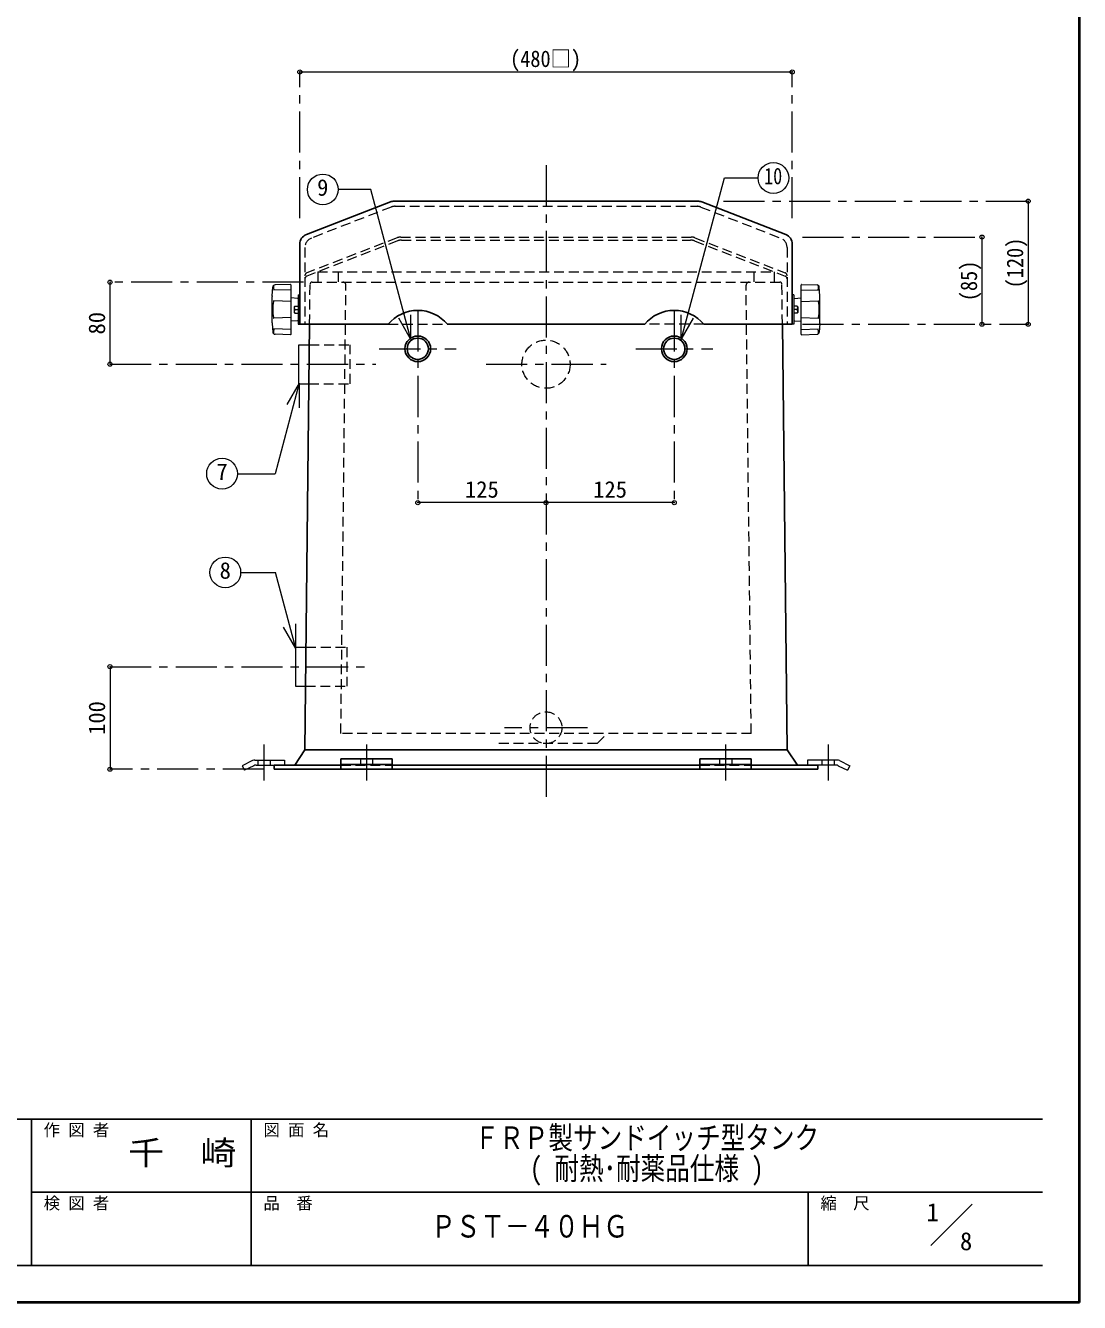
# Model space of a CAD drawing. Units: millimetres at full size, sheet at 1:8. Extents: x -1668 to 1572, y -1121 to 1127.
# Drawn here: x 545 to 1572, y -1121 to 124 of the extents above; entities that cross this region are included whole.
import ezdxf
from ezdxf.enums import TextEntityAlignment as Align

# ---------------------------------------------------------------- set-up
doc = ezdxf.new("R2010")
doc.units = ezdxf.units.MM
doc.header["$LTSCALE"] = 8
doc.header["$PDMODE"] = 32
doc.header["$PDSIZE"] = 4
doc.linetypes.add('CHAIN1', pattern=[8, 5, -1, 1, -1])
doc.linetypes.add('DASHED1', pattern=[1.8, 1.2, -0.6])
doc.layers.add('0-0_ﾚｲﾔ1', color=7, linetype='Continuous', lineweight=18)
doc.styles.add('ＭＳ ゴシック', font='')
doc.styles.get('ＭＳ ゴシック').set_extended_font_data('MS Gothic')

msp = doc.modelspace()

# ---------------------------------------------------------------- linework, layer by layer
at = {"layer": '0-0_ﾚｲﾔ1', "color": 1, "lineweight": 40}
for q in [(1572.491, 1126.669), (-1667.509, -1121.331)]:
    msp.add_line((1572.491, -1121.331), q, dxfattribs=at)
at = {"layer": '0-0_ﾚｲﾔ1', "color": 4, "lineweight": 9}
for p, q in [((812.491, 78.669), (1292.491, 78.669)), ((1522.491, -47.353), (1522.491, -167.353)), ((1477.491, -82.353), (1477.491, -167.353)), ((627.491, -206.331), (627.491, -126.331)), ((1052.491, -341.331), (927.491, -341.331)), ((1177.491, -341.331), (1052.491, -341.331)), ((808.23, -482.331), (818.579, -482.331)), ((808.23, -482.331), (808.23, -520.331)), ((627.491, -501.331), (627.491, -601.331)), ((808.23, -520.331), (818.162, -520.331))]:
    msp.add_line(p, q, dxfattribs=at)
at = {"layer": '0-0_ﾚｲﾔ1', "color": 4, "linetype": 'CHAIN1', "lineweight": 9}
for p, q in [((812.491, -64.011), (812.491, 78.669)), ((1292.491, -64.011), (1292.491, 78.669)), ((1052.491, -12.353), (1052.491, -636.331)), ((1225.369, -47.353), (1522.491, -47.353)), ((1302.491, -82.353), (1477.491, -82.353)), ((816.104, -126.331), (627.491, -126.331)), ((927.491, -153.831), (927.491, -341.331)), ((1177.491, -153.831), (1177.491, -341.331)), ((1302.491, -167.353), (1522.491, -167.353)), ((889.991, -191.331), (964.991, -191.331)), ((1139.991, -191.331), (1214.991, -191.331)), ((627.491, -206.331), (886.582, -206.331)), ((993.991, -206.331), (1110.991, -206.331)), ((627.491, -501.331), (883.23, -501.331)), ((1092.991, -560.831), (1011.991, -560.831)), ((777.491, -577.331), (777.491, -612.331)), ((877.491, -577.331), (877.491, -612.331)), ((1227.491, -577.331), (1227.491, -612.331)), ((1327.491, -577.331), (1327.491, -612.331)), ((777.491, -601.331), (627.491, -601.331))]:
    msp.add_line(p, q, dxfattribs=at)
at = {"layer": '0-0_ﾚｲﾔ1'}
for p, q in [((1184.123, -182.303), (1226.353, -24.699)), ((1226.353, -24.699), (1259.16, -24.699)), ((785.65, -139.624), (786.095, -131.187)), ((803.92, -133.713), (787.295, -134.268)), ((803.33, -128.538), (788.304, -129.023)), ((803.92, -177.025), (803.92, -129.11)), ((1301.063, -177.025), (1301.063, -129.11)), ((1301.063, -133.713), (1317.688, -134.268)), ((1301.653, -128.538), (1316.679, -129.023)), ((1319.333, -139.624), (1318.888, -131.187)), ((785.634, -165.909), (785.634, -140.226)), ((803.92, -145.234), (787.295, -144.68)), ((810.253, -142.167), (803.92, -141.639)), ((810.777, -138.782), (812.491, -138.782)), ((810.777, -138.782), (810.777, -167.353)), ((1294.206, -138.782), (1292.491, -138.782)), ((1294.206, -138.782), (1294.206, -167.353)), ((1294.73, -142.167), (1301.063, -141.639)), ((1301.063, -145.234), (1317.688, -144.68)), ((1319.348, -165.909), (1319.348, -140.226)), ((803.92, -160.901), (787.295, -161.455)), ((807.063, -150.384), (807.063, -155.751)), ((807.777, -149.639), (810.777, -149.639)), ((807.777, -153.067), (810.777, -153.067)), ((807.777, -156.496), (810.777, -156.496)), ((920.86, -182.303), (908.86, -161.518)), ((920.86, -182.303), (920.86, -158.303)), ((1184.123, -182.303), (1184.123, -158.303)), ((1184.123, -182.303), (1196.123, -161.518)), ((1297.206, -149.639), (1294.206, -149.639)), ((1297.206, -153.067), (1294.206, -153.067)), ((1297.206, -156.496), (1294.206, -156.496)), ((1297.92, -150.384), (1297.92, -155.751)), ((1301.063, -160.901), (1317.688, -161.455)), ((785.65, -166.511), (786.095, -174.948)), ((803.92, -172.421), (787.295, -171.867)), ((810.253, -163.968), (803.92, -164.496)), ((810.777, -167.353), (812.491, -167.353)), ((1294.206, -167.353), (1292.491, -167.353)), ((1294.73, -163.968), (1301.063, -164.496)), ((1301.063, -172.421), (1317.688, -171.867)), ((1319.333, -166.511), (1318.888, -174.948)), ((803.33, -177.596), (788.304, -177.112)), ((1301.653, -177.596), (1316.679, -177.112)), ((811.582, -225.331), (811.582, -187.331)), ((811.582, -187.331), (821.821, -187.331)), ((811.987, -224.781), (788.315, -313.124)), ((811.987, -224.781), (799.987, -245.566)), ((811.582, -225.331), (821.403, -225.331)), ((811.987, -224.781), (811.987, -248.781)), ((751.703, -313.124), (788.315, -313.124)), ((754.828, -409.38), (788.823, -409.38)), ((808.671, -483.454), (788.823, -409.38)), ((808.671, -483.454), (808.671, -459.454)), ((808.671, -483.454), (796.671, -462.669)), ((766.436, -592.859), (756.436, -597.859)), ((769.852, -597.331), (787.491, -597.331)), ((1335.131, -597.331), (1317.491, -597.331)), ((1338.547, -592.859), (1348.547, -597.859)), ((756.436, -597.859), (758.672, -602.331)), ((767.616, -597.859), (758.672, -602.331)), ((1337.367, -597.859), (1346.311, -602.331)), ((1348.547, -597.859), (1346.311, -602.331)), ((1427.514, -1065.737), (1467.92, -1025.331))]:
    msp.add_line(p, q, dxfattribs=at)
at = {"layer": '0-0_ﾚｲﾔ1', "color": 5, "lineweight": 25}
for p, q in [((900.743, -48.033), (818.867, -79.874)), ((904.367, -47.353), (1200.615, -47.353)), ((1204.24, -48.033), (1286.116, -79.874)), ((812.491, -89.194), (812.491, -167.353)), ((1292.491, -89.194), (1292.491, -167.353)), ((898.659, -167.353), (812.491, -167.353)), ((817.491, -582.331), (822.042, -167.353)), ((1148.659, -167.353), (956.324, -167.353)), ((1292.491, -167.353), (1206.324, -167.353)), ((1287.491, -582.331), (1282.941, -167.353)), ((817.491, -582.331), (807.491, -597.331)), ((817.491, -582.331), (1287.491, -582.331)), ((1287.491, -582.331), (1297.491, -597.331)), ((787.491, -597.331), (852.491, -597.331)), ((787.491, -597.331), (787.491, -601.331)), ((852.491, -591.331), (902.491, -591.331)), ((852.491, -591.331), (852.491, -601.331)), ((852.491, -596.859), (902.491, -596.859)), ((902.491, -591.331), (902.491, -601.331)), ((902.491, -597.331), (1202.491, -597.331)), ((1202.491, -591.331), (1252.491, -591.331)), ((1202.491, -591.331), (1202.491, -601.331)), ((1202.491, -596.859), (1252.491, -596.859)), ((1252.491, -591.331), (1252.491, -601.331)), ((1252.491, -597.331), (1317.491, -597.331)), ((1317.491, -597.331), (1317.491, -601.331)), ((787.491, -601.331), (1317.491, -601.331))]:
    msp.add_line(p, q, dxfattribs=at)
at = {"layer": '0-0_ﾚｲﾔ1', "linetype": 'DASHED1'}
for p, q in [((901.681, -53.033), (823.867, -83.294)), ((905.305, -52.353), (1199.677, -52.353)), ((1203.302, -53.033), (1281.116, -83.294)), ((907.309, -83.033), (819.404, -117.218)), ((907.872, -86.033), (819.404, -120.437)), ((910.933, -82.353), (1194.049, -82.353)), ((911.496, -85.353), (1193.486, -85.353)), ((1197.111, -86.033), (1285.579, -120.437)), ((1197.674, -83.033), (1285.579, -117.218)), ((817.491, -92.614), (817.491, -167.353)), ((1287.491, -92.614), (1287.491, -167.353)), ((829.963, -116.331), (1275.019, -116.331)), ((829.963, -116.331), (829.963, -126.331)), ((1275.019, -116.331), (1275.019, -126.331)), ((822.042, -167.353), (822.47, -128.309)), ((824.47, -126.331), (1280.513, -126.331)), ((852.491, -566.331), (857.457, -129.365)), ((1252.491, -566.331), (1247.526, -129.365)), ((1282.941, -167.353), (1282.513, -128.309)), ((1252.491, -566.331), (852.491, -566.331)), ((852.491, -596.331), (902.491, -596.331)), ((871.491, -591.331), (871.491, -596.331)), ((883.491, -591.331), (883.491, -596.331)), ((1202.491, -596.331), (1252.491, -596.331)), ((1221.491, -591.331), (1221.491, -596.331)), ((1233.491, -591.331), (1233.491, -596.331))]:
    msp.add_line(p, q, dxfattribs=at)
at = {"layer": '0-0_ﾚｲﾔ1', "color": 4, "linetype": 'DASHED1', "lineweight": 9}
for p, q in [((849.963, -116.331), (849.963, -126.331)), ((1255.019, -116.331), (1255.019, -126.331)), ((898.659, -167.353), (956.324, -167.353)), ((1206.324, -167.353), (1148.659, -167.353)), ((821.821, -187.331), (861.582, -187.331)), ((861.582, -225.331), (861.582, -187.331)), ((821.403, -225.331), (861.582, -225.331)), ((818.579, -482.331), (858.23, -482.331)), ((858.23, -482.331), (858.23, -520.331)), ((818.162, -520.331), (858.23, -520.331)), ((1102.491, -576.331), (1112.491, -566.331)), ((1102.491, -576.331), (1002.491, -576.331)), ((771.491, -592.331), (771.491, -597.331)), ((783.491, -592.331), (783.491, -597.331)), ((852.491, -597.331), (902.491, -597.331)), ((1202.491, -597.331), (1252.491, -597.331)), ((1321.491, -592.331), (1321.491, -597.331)), ((1333.491, -592.331), (1333.491, -597.331))]:
    msp.add_line(p, q, dxfattribs=at)
at = {"layer": '0-0_ﾚｲﾔ1', "color": 6, "lineweight": 25}
for p, q in [((-47.509, -942.474), (1536.491, -942.474)), ((550.777, -1085.331), (550.777, -942.474)), ((765.063, -1085.331), (765.063, -942.474)), ((550.777, -1013.902), (1536.491, -1013.902)), ((1307.92, -1085.331), (1307.92, -1013.902)), ((1536.491, -1085.331), (-47.509, -1085.331))]:
    msp.add_line(p, q, dxfattribs=at)
at = {"layer": '0-0_ﾚｲﾔ1'}
for points in [[(920.86, -182.303), (881.632, -35.905), (849.889, -35.905)], [(768.672, -592.331), (797.491, -592.331), (797.491, -597.331)], [(1336.311, -592.331), (1307.491, -592.331), (1307.491, -597.331)]]:
    msp.add_lwpolyline(points, dxfattribs=at)
for centre in [(1274.16, -24.699), (834.889, -35.905), (736.703, -313.124), (739.828, -409.38)]:
    msp.add_circle(centre, 15, dxfattribs=at)
at = {"layer": '0-0_ﾚｲﾔ1', "color": 5, "lineweight": 25}
for centre, radius in [((927.491, -191.331), 12.5), ((927.491, -191.331), 10.4), ((1177.491, -191.331), 12.5), ((1177.491, -191.331), 10.4)]:
    msp.add_circle(centre, radius, dxfattribs=at)
at = {"layer": '0-0_ﾚｲﾔ1', "color": 4, "linetype": 'DASHED1', "lineweight": 9}
for centre, radius in [((1052.491, -206.331), 23.5), ((1052.491, -560.831), 15.5)]:
    msp.add_circle(centre, radius, dxfattribs=at)
at = {"layer": '0-0_ﾚｲﾔ1', "color": 5, "lineweight": 25}
for centre, radius, start, end in [((904.367, -57.353), 10, 90, 111.25051), ((1200.615, -57.353), 10, 68.74949, 90), ((822.491, -89.194), 10, 111.25051, 180), ((1282.491, -89.194), 10, 0, 68.74949), ((927.491, -191.331), 37.5, 39.74748, 140.25252), ((1177.491, -191.331), 37.5, 39.74748, 140.25252)]:
    msp.add_arc(centre, radius, start, end, dxfattribs=at)
at = {"layer": '0-0_ﾚｲﾔ1', "linetype": 'DASHED1'}
for centre, radius, start, end in [((905.305, -62.353), 10, 90, 111.25051), ((1199.677, -62.353), 10, 68.74949, 90), ((827.491, -92.614), 10, 111.25051, 180), ((910.933, -92.353), 10, 90, 111.25051), ((911.496, -95.353), 10, 90, 111.25051), ((1193.486, -95.353), 10, 68.74949, 90), ((1194.049, -92.353), 10, 68.74949, 90), ((1277.491, -92.614), 10, 0, 68.74949), ((820.491, -120.014), 3, 111.25051, 180), ((820.491, -123.233), 3, 111.25051, 180), ((1284.491, -120.014), 3, 0, 68.74949), ((1284.491, -123.233), 3, 0, 68.74949), ((824.47, -128.331), 2, 90, 179.37178), ((854.457, -129.331), 3, 359.34894, 90), ((1250.526, -129.331), 3, 90, 180.65106), ((1280.513, -128.331), 2, 0.62822, 90)]:
    msp.add_arc(centre, radius, start, end, dxfattribs=at)
at = {"layer": '0-0_ﾚｲﾔ1'}
for centre, radius, start, end in [((788.378, -131.307), 2.286, 91.84585, 176.98087), ((798.157, -130.868), 11.382, 178.90936, 197.37998), ((789.142, -130.776), 2.368, 141.26695, 176.97243), ((803.348, -129.11), 0.571, 0, 91.84585), ((1301.634, -129.11), 0.571, 88.15415, 180), ((1316.605, -131.307), 2.286, 3.01913, 88.15415), ((1306.826, -130.868), 11.382, 342.62002, 1.09064), ((1315.841, -130.776), 2.368, 3.02757, 38.73305), ((797.063, -140.226), 11.429, 176.98087, 180), ((848.305, -153.067), 62.099, 172.70127, 187.29873), ((787.276, -145.251), 0.571, 88.09085, 172.70127), ((810.206, -142.736), 0.571, 0, 85.23636), ((1294.777, -142.736), 0.571, 94.76364, 180), ((1317.707, -145.251), 0.571, 7.29873, 91.90915), ((1256.678, -153.067), 62.099, 352.70127, 7.29873), ((1307.92, -140.226), 11.429, 0, 3.01913), ((787.276, -160.884), 0.571, 187.29873, 271.90915), ((809.469, -151.353), 2.409, 134.62454, 225.37546), ((809.469, -154.782), 2.409, 134.62454, 225.37546), ((808.853, -151.386), 2.051, 121.62812, 150.75937), ((808.853, -154.749), 2.051, 209.24063, 238.37188), ((1295.514, -151.353), 2.409, 314.62454, 45.37546), ((1296.13, -151.386), 2.051, 29.24063, 58.37188), ((1295.514, -154.782), 2.409, 314.62454, 45.37546), ((1296.13, -154.749), 2.051, 301.62812, 330.75937), ((1317.707, -160.884), 0.571, 268.09085, 352.70127), ((797.063, -165.909), 11.429, 180, 183.01913), ((798.157, -175.267), 11.382, 162.62002, 181.09064), ((810.206, -163.399), 0.571, 274.76364, 0), ((1294.777, -163.399), 0.571, 180, 265.23636), ((1306.826, -175.267), 11.382, 358.90936, 17.37998), ((1307.92, -165.909), 11.429, 356.98087, 0), ((788.378, -174.828), 2.286, 183.01913, 268.15415), ((789.142, -175.359), 2.368, 183.02757, 218.73305), ((803.348, -177.025), 0.571, 268.15415, 0), ((1301.634, -177.025), 0.571, 180, 271.84585), ((1316.605, -174.828), 2.286, 271.84585, 356.98087), ((1315.841, -175.359), 2.368, 321.26695, 356.97243), ((768.672, -597.331), 5, 90, 116.56505), ((769.852, -602.331), 5, 90, 116.56505), ((1335.131, -602.331), 5, 63.43495, 90), ((1336.311, -597.331), 5, 63.43495, 90)]:
    msp.add_arc(centre, radius, start, end, dxfattribs=at)
at = {"layer": '0-0_ﾚｲﾔ1', "color": 1}
for p in [(812.491, 78.669), (1292.491, 78.669), (1522.491, -47.353), (1477.491, -82.353), (627.491, -126.331), (1477.491, -167.353), (1522.491, -167.353), (627.491, -206.331), (927.491, -341.331), (1052.491, -341.331), (1177.491, -341.331), (627.491, -501.331), (627.491, -601.331)]:
    msp.add_point(p, dxfattribs=at)

# ---------------------------------------------------------------- texts
at = {"layer": '0-0_ﾚｲﾔ1', "style": 'ＭＳ ゴシック'}
for s, height, width, p in [('(480□)', 16.13, 0.9, (1017.491, 78.669)), ('10', 16.13, 0.8, (1265.16, -35.699)), ('ＦＲＰ製サンドイッチ型タンク', 21.99, 0.8, (982.777, -978.188)), ('千\u3000崎', 23.46, 1.1, (645.063, -994.188)), ('( 耐熱･耐薬品仕様 )', 21.99, 0.8, (1036.777, -1008.188)), ('ＰＳＴ－４０ＨＧ', 21.99, 0.8, (940.491, -1064.617))]:
    msp.add_text(s, height=height, dxfattribs=dict(at, width=width)).set_placement(p, align=Align.BOTTOM_LEFT)
for s, height, p in [('9', 16.13, (829.389, -46.905)), ('7', 16.13, (731.203, -324.124)), ('125', 16.13, (973.491, -341.331)), ('125', 16.13, (1098.491, -341.331)), ('8', 16.13, (734.328, -420.38)), ('作 図 者', 11.73, (562.777, -962.474)), ('図 面 名', 11.73, (777.063, -962.474)), ('検 図 者', 11.73, (562.777, -1033.902)), ('品\u3000番', 11.73, (777.063, -1033.902)), ('縮\u3000尺', 11.73, (1319.92, -1033.902)), ('1', 17.6, (1423.45, -1047.35)), ('8', 17.6, (1456.026, -1075.653))]:
    msp.add_text(s, height=height, dxfattribs=at).set_placement(p, align=Align.BOTTOM_LEFT)
at = {"layer": '0-0_ﾚｲﾔ1', "style": 'ＭＳ ゴシック', "width": 0.9}
for s, p in [('(120)', (1522.491, -132.353)), ('(85)', (1477.491, -144.853))]:
    msp.add_text(s, height=16.13, rotation=90, dxfattribs=at).set_placement(p, align=Align.BOTTOM_LEFT)
at = {"layer": '0-0_ﾚｲﾔ1', "style": 'ＭＳ ゴシック'}
for s, p in [('80', (627.491, -177.331)), ('100', (627.491, -567.831))]:
    msp.add_text(s, height=16.13, rotation=90, dxfattribs=at).set_placement(p, align=Align.BOTTOM_LEFT)

doc.saveas('drawing.dxf')
